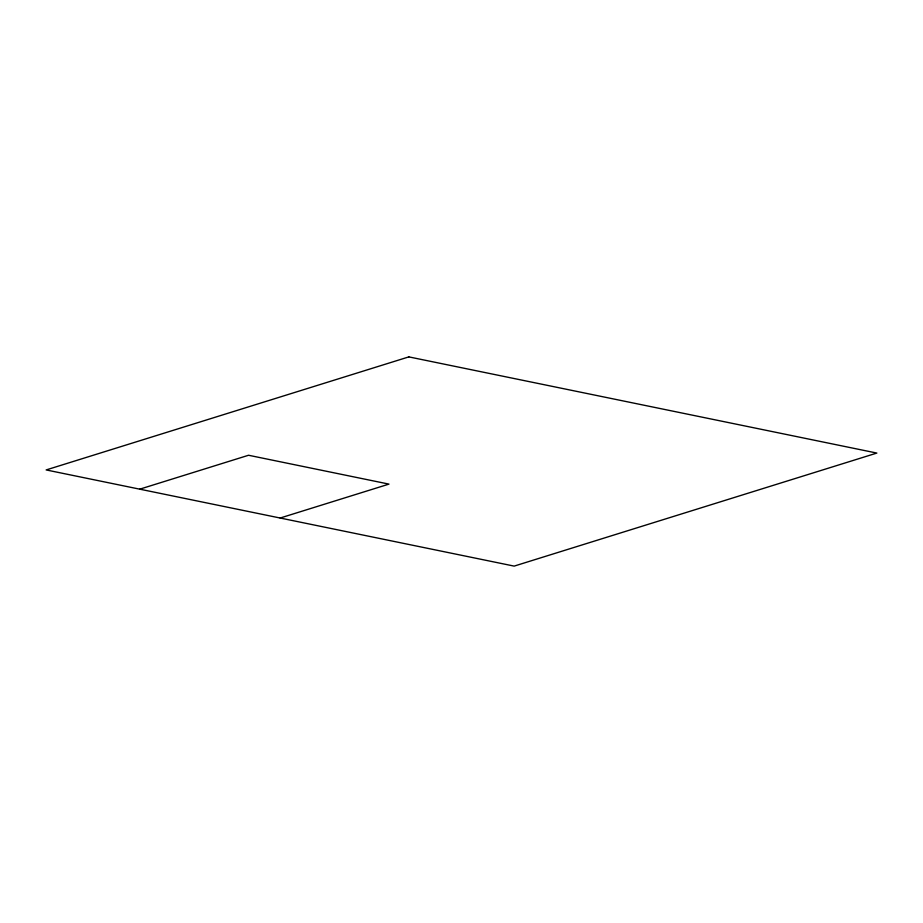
<?xml version="1.0" encoding="UTF-8"?>
<svg xmlns="http://www.w3.org/2000/svg" width="923" height="923" viewBox="0 0 923 923"><rect width="100%" height="100%" fill="white"/><g stroke="black" fill="none" stroke-linecap="round" stroke-linejoin="round"><path stroke-width="1.38" d="M139.754 489.167L248.564 455.258L388.964 484.114L280.154 518.022M408.843 356.889L46.15 469.934L514.157 566.111L876.85 453.066L408.843 356.889"/></g></svg>
